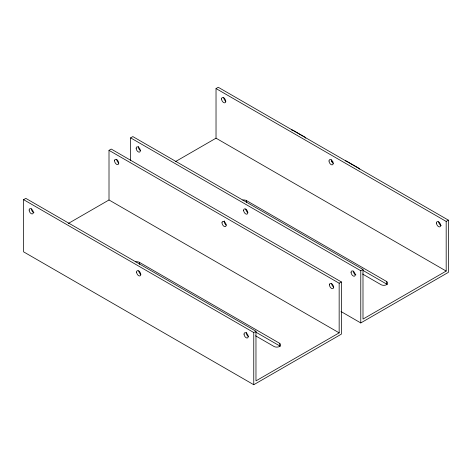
<?xml version="1.0" encoding="UTF-8"?>
<svg xmlns="http://www.w3.org/2000/svg" width="472" height="472" viewBox="0 0 472 472"><rect width="100%" height="100%" fill="white"/><g stroke="black" fill="none" stroke-linecap="round" stroke-linejoin="round"><path stroke-width="0.71" d="M109.008 150.344L111.227 149.064L341.38 281.943L341.38 334.135L253.753 384.721L23.6 251.847L23.6 199.656L25.818 198.376L255.971 331.25L255.971 380.88L339.161 332.854L339.161 283.224L109.008 150.344L109.008 199.975L339.161 332.854M130.62 160.651L130.62 137.865L132.839 136.585L362.992 269.465L362.992 319.09L446.182 271.064L446.182 221.433L216.028 88.559L216.028 138.184L446.182 271.064M216.028 88.559L218.247 87.279L448.4 220.153L448.4 272.344L360.773 322.937L341.014 311.526M68.363 223.439L109.008 199.975M175.389 161.648L216.028 138.184M23.6 199.656L253.753 332.53L255.971 331.25M339.161 283.224L341.38 281.943M130.62 137.865L360.773 270.745L362.992 269.465M446.182 221.433L448.4 220.153M242.744 200.04A3.924 2.266 0 0 1 246.531 200.624L386.562 281.471A3.924 2.266 0 0 1 386.562 284.675A3.924 2.266 0 0 1 381.016 284.675L362.561 274.014M363.015 270.432L386.562 284.032A3.924 2.266 0 0 1 387.188 284.504M135.718 261.824A3.924 2.266 0 0 1 139.511 262.414L279.542 343.262A3.924 2.266 0 0 1 279.542 346.46A3.924 2.266 0 0 1 273.996 346.46L255.535 335.804M255.352 331.857L279.542 345.823A3.924 2.266 0 0 1 280.167 346.289M386.562 281.471L386.562 284.032M360.773 270.745L360.773 322.937M279.542 343.262L279.542 345.823M253.753 332.53L253.753 384.721M246.531 200.624L246.531 202.547M139.511 262.414L139.511 264.332M331.456 161.713A19.606 11.322 0 0 1 332.854 161.341M345.433 160.863A19.606 11.322 0 0 1 346.413 161.035L359.003 168.303A19.606 11.322 0 0 1 359.422 169.159M291.295 129.877A19.606 11.322 0 0 1 292.776 130.119L305.366 137.381A19.606 11.322 0 0 1 305.785 138.237M225.87 101.285A2.938 1.699 60 0 1 223.793 97.68M333.32 163.324A2.938 1.699 60 0 1 331.244 159.719M441.314 225.587A2.938 1.699 60 0 1 438.694 221.757M355.906 274.893A2.938 1.699 60 0 1 353.286 271.064M247.918 212.63A2.938 1.699 60 0 1 245.835 209.025M140.467 150.592A2.938 1.699 60 0 1 138.455 146.409M118.85 163.076A2.938 1.699 60 0 1 116.773 159.471M226.3 225.109A2.938 1.699 60 0 1 224.294 220.925M333.751 287.147A2.938 1.699 60 0 1 331.674 283.542M248.349 336.453A2.938 1.699 60 0 1 246.337 332.27M140.892 274.421A2.938 1.699 60 0 1 138.815 270.816M33.984 212.612A2.938 1.699 60 0 1 31.364 208.777M351.068 272.344A2.938 1.699 60 0 0 354.189 276.226A2.938 1.699 60 0 0 354.189 272.067A2.938 1.699 60 0 0 351.068 272.344M243.617 210.305A2.938 1.699 60 0 0 246.738 214.188A2.938 1.699 60 0 0 246.738 210.028A2.938 1.699 60 0 0 243.617 210.305M136.166 148.273A2.938 1.699 60 0 0 139.287 152.155A2.938 1.699 60 0 0 139.287 147.996A2.938 1.699 60 0 0 136.166 148.273M221.575 98.961A2.938 1.699 60 0 0 224.696 102.843A2.938 1.699 60 0 0 224.696 98.683A2.938 1.699 60 0 0 221.575 98.961M329.025 160.999A2.938 1.699 60 0 0 332.146 164.881A2.938 1.699 60 0 0 332.146 160.722A2.938 1.699 60 0 0 329.025 160.999M436.476 223.038A2.938 1.699 60 0 0 439.597 226.914A2.938 1.699 60 0 0 439.597 222.755A2.938 1.699 60 0 0 436.476 223.038M244.048 334.135A2.938 1.699 60 0 0 247.169 338.017A2.938 1.699 60 0 0 247.169 333.857A2.938 1.699 60 0 0 244.048 334.135M136.597 272.096A2.938 1.699 60 0 0 139.718 275.978A2.938 1.699 60 0 0 139.718 271.819A2.938 1.699 60 0 0 136.597 272.096M29.146 210.064A2.938 1.699 60 0 0 32.267 213.94A2.938 1.699 60 0 0 32.267 209.78A2.938 1.699 60 0 0 29.146 210.064M114.554 160.751A2.938 1.699 60 0 0 117.67 164.634A2.938 1.699 60 0 0 117.67 160.474A2.938 1.699 60 0 0 114.554 160.751M222.005 222.79A2.938 1.699 60 0 0 225.12 226.666A2.938 1.699 60 0 0 225.12 222.507A2.938 1.699 60 0 0 222.005 222.79M329.456 284.822A2.938 1.699 60 0 0 332.571 288.705A2.938 1.699 60 0 0 332.571 284.545A2.938 1.699 60 0 0 329.456 284.822"/></g></svg>
